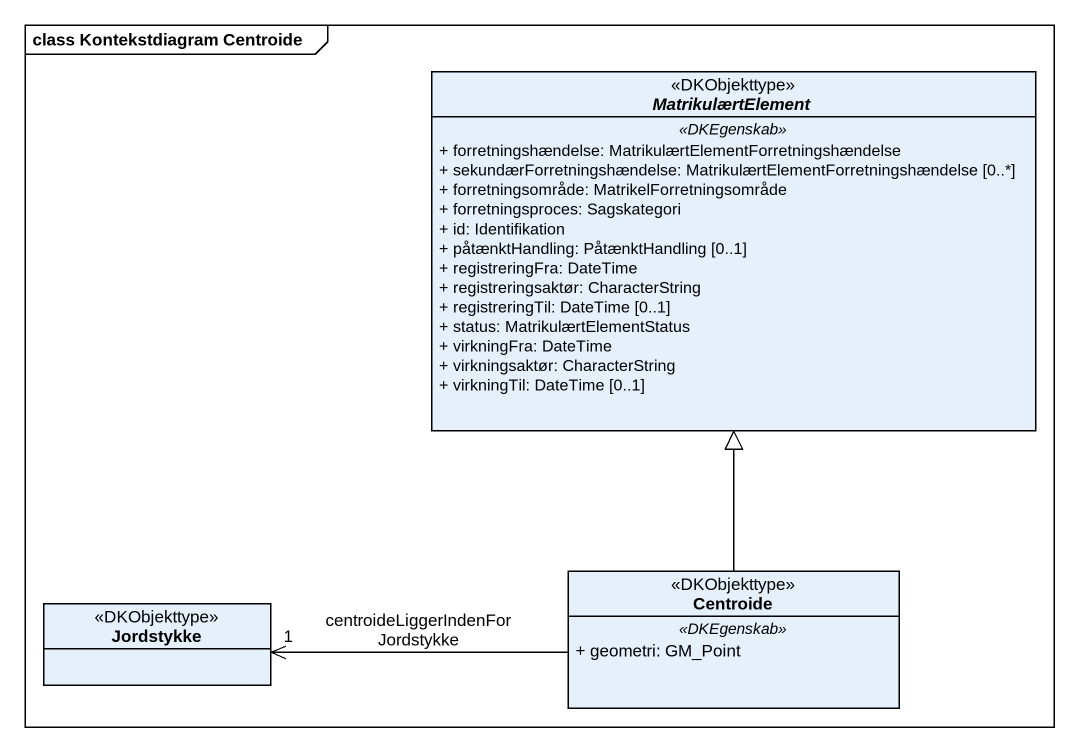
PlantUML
@startuml
mainframe class Kontekstdiagram Centroide
hide circle
hide empty members
skinparam classAttributeIconSize 0
abstract class MatrikulærtElement <<DKObjekttype>> {
  .. <<DKEgenskab>> ..
  + forretningshændelse: MatrikulærtElementForretningshændelse
  + sekundærForretningshændelse: MatrikulærtElementForretningshændelse [0..*]
  + forretningsområde: MatrikelForretningsområde
  + forretningsproces: Sagskategori
  + id: Identifikation
  + påtænktHandling: PåtænktHandling [0..1]
  + registreringFra: DateTime
  + registreringsaktør: CharacterString
  + registreringTil: DateTime [0..1]
  + status: MatrikulærtElementStatus
  + virkningFra: DateTime
  + virkningsaktør: CharacterString
  + virkningTil: DateTime [0..1]
}
class Centroide <<DKObjekttype>> {
  .. <<DKEgenskab>> ..
  + geometri: GM_Point
}
class Jordstykke <<DKObjekttype>>
Centroide -up-|> MatrikulærtElement
Centroide -left-> "1" Jordstykke : centroideLiggerIndenForJordstykke
@enduml
